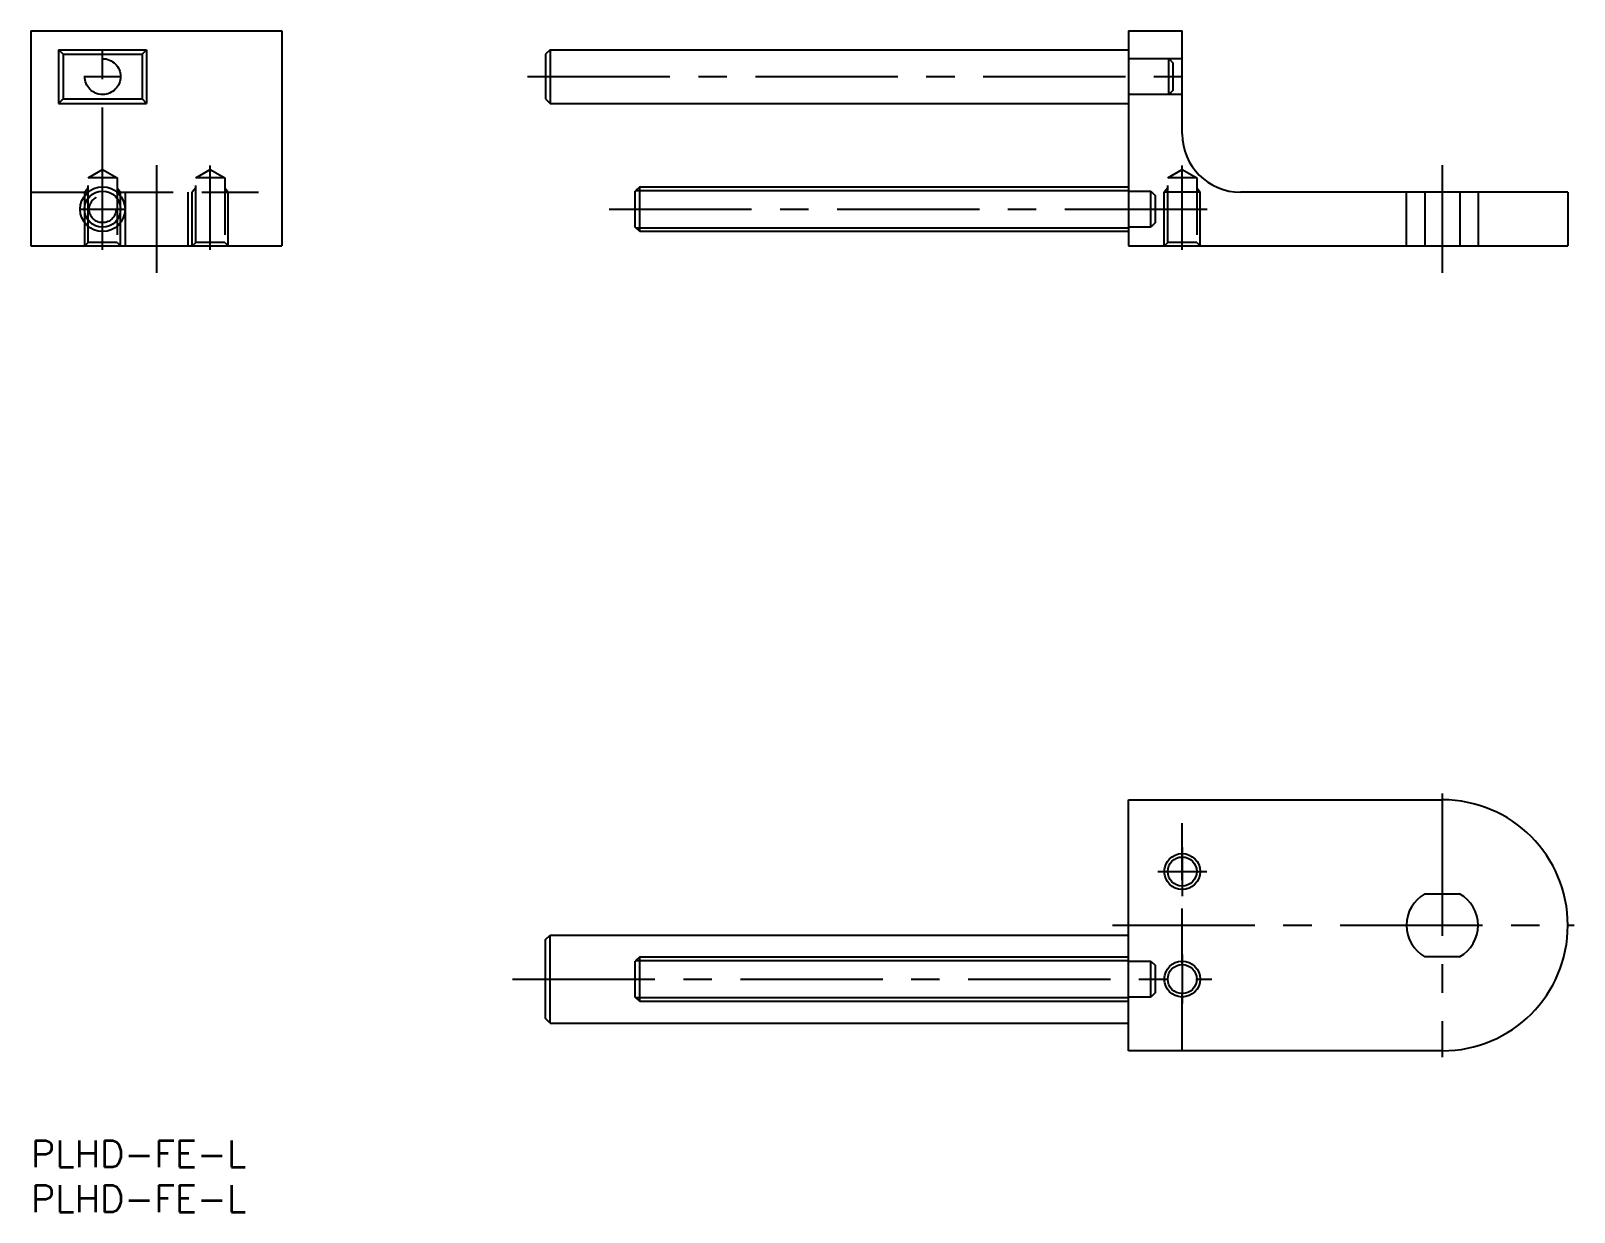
# Model space of a CAD drawing. Extents: x 0 to 172, y -8 to 124.
import ezdxf

# ---------------------------------------------------------------- set-up
doc = ezdxf.new("R2010")
doc.units = 0
doc.header["$LTSCALE"] = 0.5
doc.linetypes.add('CENTER', pattern=[50.8, 31.75, -6.35, 6.35, -6.35])
doc.linetypes.add('DASHED', pattern=[19.05, 12.7, -6.35])
for name, color, linetype in [('MSM_CENTER', 1, 'CENTER'), ('MSM_CONTINUOUS', 7, 'CONTINUOUS'), ('MSM_DASHED', 4, 'DASHED'), ('MSM_NARROW', 5, 'CONTINUOUS'), ('MSM_PART_NUMBER', 7, 'CONTINUOUS')]:
    doc.layers.add(name, color=color, linetype=linetype)
doc.styles.get("Standard").update_dxf_attribs({"font": 'txt.shx', "height": 3, "bigfont": 'bigfont.shx'})

msp = doc.modelspace()

# ---------------------------------------------------------------- linework, layer by layer
at = {"layer": 'MSM_CENTER'}
for p, q in [((8, 99.36), (8, 122.46)), ((5.9, 118.69), (10.1, 118.69)), ((55.4, 118.69), (128.7, 118.69)), ((14, 108.79), (14, 96.79)), ((20, 99.36), (20, 108.75)), ((128.4, 99.36), (128.4, 108.75)), ((157.4, 108.79), (157.4, 96.79)), ((5.37, 103.89), (10.62, 103.89)), ((64.5, 103.89), (131.71, 103.89)), ((157.4, 38.7), (157.4, 9.3)), ((128.4, 32.73), (128.4, 27.27)), ((125.67, 30), (131.13, 30)), ((120.62, 24), (172.1, 24)), ((128.4, 20.73), (128.4, 15.27)), ((53.72, 18), (131.71, 18))]:
    msp.add_line(p, q, dxfattribs=at)
at = {"layer": 'MSM_CONTINUOUS'}
for p, q in [((0, 123.79), (0, 99.79)), ((0, 123.79), (28, 123.79)), ((28, 123.79), (28, 99.79)), ((122.4, 123.79), (122.4, 99.79)), ((122.4, 123.79), (128.4, 123.79)), ((128.4, 112.29), (128.4, 123.79)), ((3.1, 121.69), (3.1, 115.69)), ((3.1, 121.69), (12.9, 121.69)), ((3.6, 121.19), (3.1, 121.69)), ((3.6, 121.19), (3.6, 116.19)), ((3.6, 121.19), (12.4, 121.19)), ((12.9, 121.69), (12.4, 121.19)), ((12.4, 121.19), (12.4, 116.19)), ((12.9, 121.69), (12.9, 115.69)), ((57.9, 121.69), (57.4, 121.19)), ((57.4, 121.19), (57.4, 116.19)), ((57.9, 121.69), (122.4, 121.69)), ((57.9, 121.69), (57.9, 115.69)), ((3.1, 115.69), (3.6, 116.19)), ((3.1, 115.69), (12.9, 115.69)), ((3.6, 116.19), (12.4, 116.19)), ((12.4, 116.19), (12.9, 115.69)), ((57.4, 116.19), (57.9, 115.69)), ((57.9, 115.69), (122.4, 115.69)), ((67.9, 106.39), (67.4, 105.89)), ((67.4, 101.89), (67.4, 105.89)), ((67.9, 106.39), (122.4, 106.39)), ((67.9, 101.39), (67.9, 106.39)), ((171.4, 105.79), (134.9, 105.79)), ((171.4, 105.79), (171.4, 99.79)), ((67.9, 101.39), (67.4, 101.89)), ((122.4, 101.39), (67.9, 101.39)), ((0, 99.79), (28, 99.79)), ((122.4, 99.79), (171.4, 99.79)), ((122.4, 10), (122.4, 38)), ((122.4, 38), (157.4, 38)), ((155.47, 27.5), (159.34, 27.5)), ((57.4, 22.4), (57.9, 22.9)), ((57.4, 13.6), (57.4, 22.4)), ((57.9, 22.9), (122.4, 22.9)), ((57.9, 13.1), (57.9, 22.9)), ((67.9, 20.5), (67.4, 20)), ((67.4, 16), (67.4, 20)), ((67.9, 20.5), (122.4, 20.5)), ((67.9, 15.5), (67.9, 20.5)), ((159.34, 20.5), (155.47, 20.5)), ((67.9, 15.5), (67.4, 16)), ((122.4, 15.5), (67.9, 15.5)), ((57.9, 13.1), (57.4, 13.6)), ((57.9, 13.1), (122.4, 13.1)), ((157.4, 10), (122.4, 10))]:
    msp.add_line(p, q, dxfattribs=at)
for centre, radius in [((8, 103.89), 2.5), ((128.4, 30), 1.62), ((128.4, 18), 1.62)]:
    msp.add_circle(centre, radius, dxfattribs=at)
for centre, radius, start, end in [((134.9, 112.29), 6.5, 180, 270), ((157.4, 24), 14, 270, 90), ((157.4, 24), 4, 118.955, 241.045), ((157.4, 24), 4, 298.955, 61.045)]:
    msp.add_arc(centre, radius, start, end, dxfattribs=at)
at = {"layer": 'MSM_DASHED'}
for p, q in [((122.4, 120.69), (128.4, 120.69)), ((126.9, 120.69), (127.4, 120.19)), ((126.9, 116.69), (126.9, 120.69)), ((127.4, 117.19), (127.4, 120.19)), ((127.4, 117.19), (126.9, 116.69)), ((128.4, 116.69), (122.4, 116.69)), ((6.38, 107.39), (8, 108.32)), ((6.38, 100.17), (6.38, 107.39)), ((9.62, 107.39), (6.38, 107.39)), ((8, 108.32), (9.62, 107.39)), ((9.62, 107.39), (9.62, 100.17)), ((18.38, 107.39), (20, 108.32)), ((18.38, 100.17), (18.38, 107.39)), ((21.62, 107.39), (18.38, 107.39)), ((20, 108.32), (21.62, 107.39)), ((21.62, 107.39), (21.62, 100.17)), ((126.78, 107.39), (128.4, 108.32)), ((126.78, 100.17), (126.78, 107.39)), ((130.02, 107.39), (126.78, 107.39)), ((128.4, 108.32), (130.02, 107.39)), ((130.02, 107.39), (130.02, 100.17)), ((0, 105.79), (28, 105.79)), ((6.38, 106.29), (6, 105.79)), ((6, 99.79), (6, 105.79)), ((9.62, 106.29), (10, 105.79)), ((10, 99.79), (10, 105.79)), ((10.5, 105.79), (10.5, 99.79)), ((17.5, 105.79), (17.5, 99.79)), ((18.38, 106.29), (18, 105.79)), ((18, 99.79), (18, 105.79)), ((21.62, 106.29), (22, 105.79)), ((22, 99.79), (22, 105.79)), ((122.4, 105.89), (124.9, 105.89)), ((124.9, 105.89), (125.4, 105.39)), ((124.9, 101.89), (124.9, 105.89)), ((125.4, 102.39), (125.4, 105.39)), ((126.78, 106.29), (126.4, 105.79)), ((130.4, 105.79), (126.4, 105.79)), ((126.4, 99.79), (126.4, 105.79)), ((130.02, 106.29), (130.4, 105.79)), ((130.4, 99.79), (130.4, 105.79)), ((153.4, 99.79), (153.4, 105.79)), ((155.47, 105.79), (155.47, 99.79)), ((159.34, 105.79), (159.34, 99.79)), ((161.4, 105.79), (161.4, 99.79)), ((124.9, 101.89), (122.4, 101.89)), ((125.4, 102.39), (124.9, 101.89)), ((6, 99.79), (6.38, 100.17)), ((9.62, 100.17), (6.38, 100.17)), ((9.62, 100.17), (10, 99.79)), ((18, 99.79), (18.38, 100.17)), ((21.62, 100.17), (18.38, 100.17)), ((21.62, 100.17), (22, 99.79)), ((126.4, 99.79), (126.78, 100.17)), ((130.02, 100.17), (126.78, 100.17)), ((130.02, 100.17), (130.4, 99.79)), ((128.4, 10), (128.4, 38)), ((122.4, 20), (124.9, 20)), ((124.9, 16), (124.9, 20)), ((124.9, 20), (125.4, 19.5)), ((125.4, 16.5), (125.4, 19.5)), ((124.9, 16), (122.4, 16)), ((125.4, 16.5), (124.9, 16))]:
    msp.add_line(p, q, dxfattribs=at)
for centre, radius in [((8, 118.69), 2), ((8, 103.89), 1.5)]:
    msp.add_circle(centre, radius, dxfattribs=at)
at = {"layer": 'MSM_NARROW'}
for p, q in [((67.47, 105.96), (122.4, 105.96)), ((67.47, 101.82), (122.4, 101.82)), ((67.47, 20.07), (122.4, 20.07)), ((67.47, 15.93), (122.4, 15.93))]:
    msp.add_line(p, q, dxfattribs=at)
for centre, radius in [((8, 103.89), 2.01), ((128.4, 30), 2), ((128.4, 18), 2)]:
    msp.add_circle(centre, radius, dxfattribs=at)

# ---------------------------------------------------------------- texts
at = {"layer": 'MSM_PART_NUMBER'}
for p in [(0, -3), (0, -8)]:
    msp.add_text('PLHD-FE-L', height=3, dxfattribs=at).set_placement(p)

doc.saveas('drawing.dxf')
